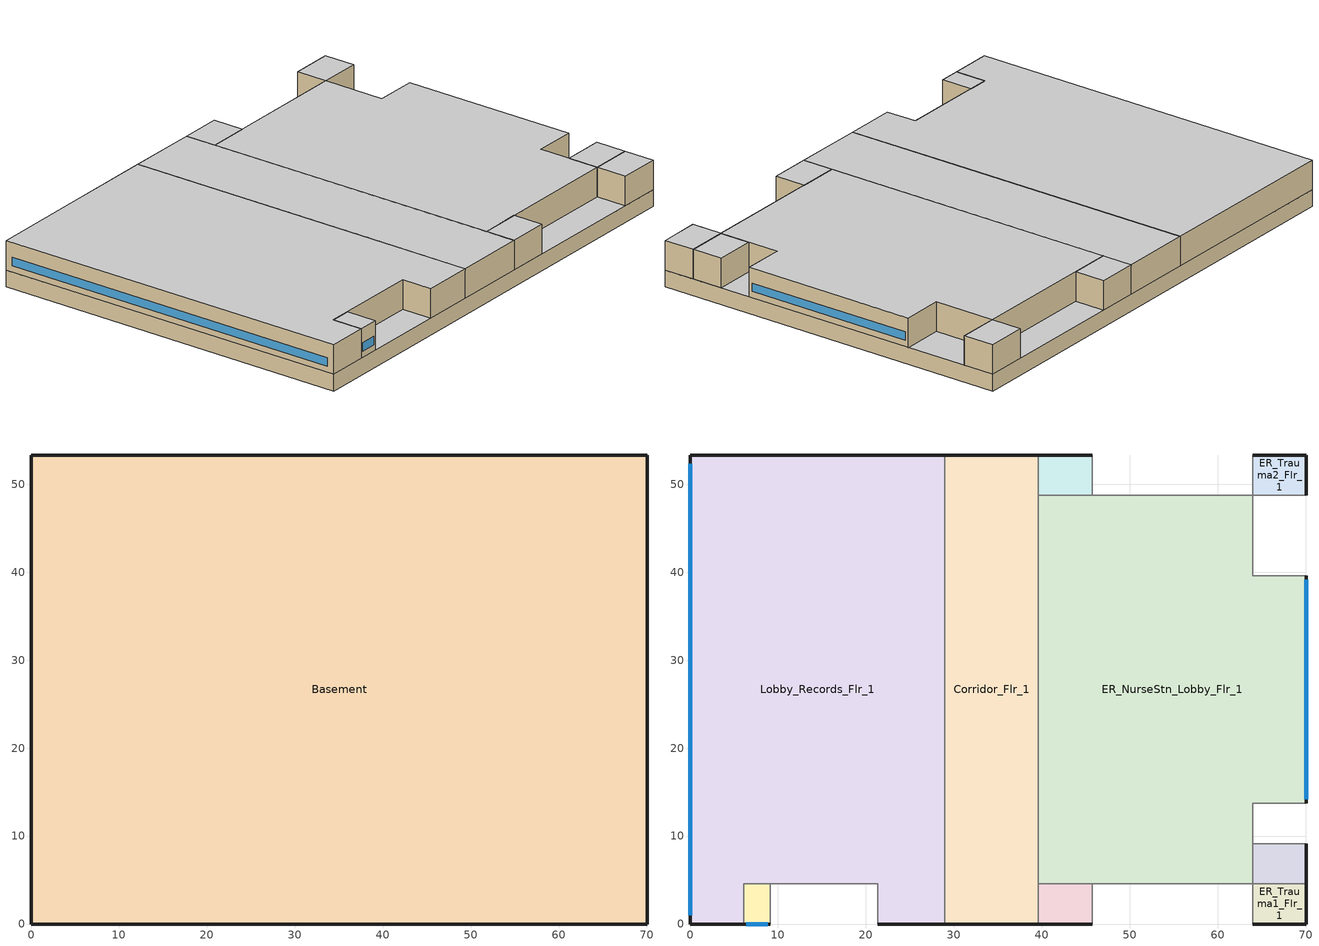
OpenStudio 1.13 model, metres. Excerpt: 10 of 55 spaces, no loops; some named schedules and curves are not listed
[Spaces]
Basement
 floor ground (Basement Floor construction): 70.1,53.34 70.1,0 0,0 0,53.34 z-2.44
 wall ground (Basement Wall construction): 70.1,53.34 0,53.34 0,0 70.1,0 70.1,53.34 z-2.44:0
 ceiling adiabatic (Floor Adiabatic construction): 70.1,0 70.1,53.34 0,53.34 0,0 z0
ER_Exam3_Mult4_Flr_1
 floor adiabatic (Floor Adiabatic construction): 70.1,9.14 70.1,4.57 64.01,4.57 64.01,9.14 z0
 wall outside: 70.1,4.57 70.1,9.14 z0:4.27
 wall adiabatic (Wall Adiabatic construction): 70.1,9.14 64.01,9.14 64.01,4.57 z0:4.27
 wall to ER_Trauma1_Flr_1: 64.01,4.57 70.1,4.57 z0:4.27
 ceiling adiabatic (Floor Adiabatic construction): 70.1,4.57 70.1,9.14 64.01,9.14 64.01,4.57 z4.27
Corridor_Flr_1
 floor adiabatic (Floor Adiabatic construction): 39.62,53.34 39.62,0 28.96,0 28.96,53.34 z0
 wall outside: 28.96,0 39.62,0 / 39.62,53.34 28.96,53.34 z0:4.27
 wall to Lobby_Records_Flr_1: 28.96,53.34 28.96,15.24 28.96,0 z0:4.27
 wall adiabatic (Wall Adiabatic construction): 39.62,0 39.62,53.34 z0:4.27
 ceiling to Corridor_Flr_2: 39.62,0 39.62,53.34 28.96,53.34 28.96,0 z4.27
ER_NurseStn_Lobby_Flr_1
 floor adiabatic (Floor Adiabatic construction): 64.01,48.77 64.01,39.62 70.1,39.62 70.1,13.72 64.01,13.72 64.01,4.57 39.62,4.57 39.62,48.77 z0
 wall outside: 70.1,13.72 70.1,39.62 z0:4.27
 wall adiabatic (Wall Adiabatic construction): 70.1,39.62 64.01,39.62 64.01,48.77 39.62,48.77 39.62,4.57 64.01,4.57 64.01,13.72 70.1,13.72 z0:4.27
 window: 70.1,14.2 70.1,39.14 z0.91:2.13
 ceiling adiabatic (Floor Adiabatic construction): 64.01,4.57 64.01,13.72 70.1,13.72 70.1,39.62 64.01,39.62 64.01,48.77 39.62,48.77 39.62,4.57 z4.27
ER_Trauma2_Flr_1
 floor adiabatic (Floor Adiabatic construction): 70.1,53.34 70.1,48.77 64.01,48.77 64.01,53.34 z0
 wall outside: 70.1,48.77 70.1,53.34 64.01,53.34 z0:4.27
 wall adiabatic (Wall Adiabatic construction): 64.01,53.34 64.01,48.77 70.1,48.77 z0:4.27
 ceiling adiabatic (Floor Adiabatic construction): 70.1,48.77 70.1,53.34 64.01,53.34 64.01,48.77 z4.27
ER_Exam1_Mult4_Flr_1
 floor adiabatic (Floor Adiabatic construction): 45.72,4.57 45.72,0 39.62,0 39.62,4.57 z0
 wall outside: 39.62,0 45.72,0 z0:4.27
 wall adiabatic (Wall Adiabatic construction): 45.72,0 45.72,4.57 39.62,4.57 39.62,0 z0:4.27
 ceiling adiabatic (Floor Adiabatic construction): 45.72,0 45.72,4.57 39.62,4.57 39.62,0 z4.27
Lobby_Records_Flr_1
 floor adiabatic (Floor Adiabatic construction): 28.96,53.34 28.96,0 21.34,0 21.34,4.57 6.1,4.57 6.1,0 0,0 0,53.34 z0
 wall outside: 28.96,53.34 0,53.34 0,0 6.1,0 / 21.34,0 28.96,0 z0:4.27
 wall adiabatic (Wall Adiabatic construction): 6.1,4.57 21.34,4.57 21.34,0 z0:4.27
 wall to Office1_Mult4_Flr_1: 6.1,0 6.1,4.57 z0:4.27
 window: 0,52.34 0,1 z0.91:2.13
 ceiling adiabatic (Floor Adiabatic construction): 28.96,0 28.96,53.34 0,53.34 0,0 6.1,0 6.1,4.57 21.34,4.57 21.34,0 z4.27
Office1_Mult4_Flr_1
 floor adiabatic (Floor Adiabatic construction): 9.14,4.57 9.14,0 6.1,0 6.1,4.57 z0
 wall outside: 6.1,0 9.14,0 z0:4.27
 wall adiabatic (Wall Adiabatic construction): 9.14,0 9.14,4.57 6.1,4.57 z0:4.27
 window: 6.41,0 8.84,0 z0.91:2.13
 ceiling adiabatic (Floor Adiabatic construction): 9.14,0 9.14,4.57 6.1,4.57 6.1,0 z4.27
ER_Triage_Mult4_Flr_1
 floor adiabatic (Floor Adiabatic construction): 45.72,53.34 45.72,48.77 39.62,48.77 39.62,53.34 z0
 wall outside: 45.72,53.34 39.62,53.34 z0:4.27
 wall adiabatic (Wall Adiabatic construction): 39.62,53.34 39.62,48.77 45.72,48.77 45.72,53.34 z0:4.27
 ceiling adiabatic (Floor Adiabatic construction): 45.72,48.77 45.72,53.34 39.62,53.34 39.62,48.77 z4.27
ER_Trauma1_Flr_1
 floor adiabatic (Floor Adiabatic construction): 70.1,4.57 70.1,0 64.01,0 64.01,4.57 z0
 wall outside: 64.01,0 70.1,0 70.1,4.57 z0:4.27
 wall adiabatic (Wall Adiabatic construction): 64.01,4.57 64.01,0 z0:4.27
 ceiling adiabatic (Floor Adiabatic construction): 70.1,0 70.1,4.57 64.01,4.57 64.01,0 z4.27
[ClimateZones]
Climate Zone Institution Name 1=ASHRAE; Climate Zone Document Name 1=ANSI/ASHRAE Standard 169; Climate Zone Document Year 1=2006; Climate Zone Value 1=2A; Climate Zone Institution Name 2=CEC; Climate Zone Document Name 2=California Climate Zone Descriptions; Climate Zone Document Year 2=1995
[Building]
90.1-2010-Hospital-ASHRAE 169-2006-2A created: 2016-10-07 15:53:10 -0600: Default Construction Set=90.1-2010 - Hospital - ASHRAE 169-2006-2A; Standards Building Type=Hospital
[Site]
Houston Bush Intercontinental_TX_USA: Latitude {deg}=30; Longitude {deg}=-95.37; Time Zone {hr}=-6; Elevation {m}=29; Terrain=City
[Site:GroundTemperature:BuildingSurface]
19.527, 19.502, 19.536, 19.598, 20.002, 21.64, 22.225, 22.375, 21.449, 20.121, 19.802, 19.633
[Site:WaterMainsTemperature]
Calculation Method=Correlation; Annual Average Outdoor Air Temperature {C}=20.3167; Maximum Difference In Monthly Average Outdoor Air Temperatures {deltaC}=17.8
[SizingPeriod:DesignDay] Barometric Pressure {Pa}=100977; Sky Clearness=0; Rain Indicator=0; Snow Indicator=0; Day of Month=21; Daylight Saving Time Indicator=0; Humidity Indicating Type=Wetbulb; Dry-Bulb Temperature Range Modifier Type=DefaultMultipliers
Name | Maximum Dry-Bulb Temperature {C} | Daily Dry-Bulb Temperature Range {deltaC} | Humidity Indicating Conditions at Maximum Dry-Bulb | Wind Speed {m/s} | Wind Direction {deg} | Month | Day Type | Solar Model Indicator | ASHRAE Taub | ASHRAE Taud
Houston Bush Intercontinental Ann Htg 99.6% Condns DB | -1.6 | 0 | -1.6 | 2.8 | 0 | 1 | WinterDesignDay | ASHRAEClearSky
Houston Bush Intercontinental Ann Clg .4% Condns DB=>MWB | 36 | 10.1 | 24.8 | 3.5 | 170 | 7 | SummerDesignDay | ASHRAETau | 0.499 | 1.97
[Material:NoMass] Thermal Absorptance=0.9; Solar Absorptance=0.7
Name | Roughness | Thermal Resistance {m2-K/W} | Visible Absorptance
CP02 CARPET PAD | VeryRough | 0.21648 | 0.8
Nonres_Floor_Insulation | MediumSmooth | 2.88292 | 0.7
Typical Insulation R-6.78 | Smooth | 1.19347 | 0.7
Typical Carpet Pad | Smooth | 0.21648 | 0.8
Typical Insulation R-4.23 | Smooth | 0.745657 | 0.7
Typical Insulation R-19.72 | Smooth | 3.4722 | 0.7
Typical Insulation R-0.58 | Smooth | 0.101875 | 0.7
Typical Insulation R-8.93 | Smooth | 1.57183 | 0.7
[Material]
Name | Roughness | Thickness {m} | Conductivity {W/m-K} | Density {kg/m3} | Specific Heat {J/kg-K} | Thermal Absorptance | Solar Absorptance | Visible Absorptance
100mm Normalweight concrete floor | MediumSmooth | 0.1016 | 2.31 | 2322 | 832
G01 13mm gypsum board | Smooth | 0.0127 | 0.16 | 800 | 1090 | 0.9 | 0.7 | 0.5
M10 200mm concrete block basement wall | MediumRough | 0.2032 | 1.326 | 1842 | 912
4 in. Normalweight Concrete Floor | MediumRough | 0.1016 | 2.31 | 2322 | 832 | 0.9 | 0.7 | 0.7
1IN Stucco | Smooth | 0.0253 | 0.6918 | 1858 | 837 | 0.9 | 0.7 | 0.92
8IN CONCRETE HW RefBldg | Rough | 0.2032 | 1.311 | 2240 | 836.8 | 0.9 | 0.7 | 0.7
1/2IN Gypsum | Smooth | 0.0127 | 0.16 | 784.9 | 830 | 0.9 | 0.4 | 0.4
Roof Membrane - Highly Reflective | VeryRough | 0.0095 | 0.16 | 1121.29 | 1460 | 0.75 | 0.45 | 0.7
Metal Roof Surface; F08 Metal surface | Smooth | 0.0008 | 45.28 | 7824 | 500 | 0.9 | 0.7 | 0.7
6 in. Normalweight Concrete Floor | MediumRough | 0.1524 | 2.31 | 2322 | 832 | 0.9 | 0.7 | 0.7
8 in. Concrete Block Basement Wall | MediumRough | 0.2032 | 1.326 | 1842 | 912 | 0.9 | 0.7 | 0.7
G05 25mm wood | MediumSmooth | 0.0254 | 0.15 | 608 | 1630 | 0.9 | 0.5 | 0.5
Std Wood 6inch | MediumSmooth | 0.15 | 0.12 | 540 | 1210 | 0.9 | 0.7 | 0.7
[Construction]
Floor Adiabatic construction: CP02 CARPET PAD, 100mm Normalweight concrete floor, Nonres_Floor_Insulation
Wall Adiabatic construction; Typical Interior Wall: G01 13mm gypsum board, G01 13mm gypsum board
Basement Wall construction: M10 200mm concrete block basement wall
Basement Floor construction: M10 200mm concrete block basement wall, CP02 CARPET PAD
Typical Insulated Exterior Mass Floor R-9.35: Typical Insulation R-6.78, 4 in. Normalweight Concrete Floor, Typical Carpet Pad
Typical Insulated Exterior Mass Wall R-6.62: 1IN Stucco, 8IN CONCRETE HW RefBldg, Typical Insulation R-4.23, 1/2IN Gypsum
Typical IEAD Roof - Highly Reflective R-20.83: Roof Membrane - Highly Reflective, Typical Insulation R-19.72, Metal Roof Surface
Typical Interior Floor: 100mm Normalweight concrete floor, CP02 CARPET PAD
Typical Interior Ceiling: CP02 CARPET PAD, 100mm Normalweight concrete floor
Typical Insulated Carpeted 6in Slab Floor: 6 in. Normalweight Concrete Floor, Typical Carpet Pad
Typical Insulated Basement Mass Wall: 8 in. Concrete Block Basement Wall
U 0.72 SHGC 0.25 Sgl Ref-B-M Tint 6mm: REF B TINT MID 6MM
Typical Insulated Metal Door R-1.43: F08 Metal surface, Typical Insulation R-0.58
Typical Overhead Door: Typical Insulation R-8.93
U 1.98 SHGC 0.36 Sgl Ref-B-H Clr 6mm: REF B CLEAR HI 6MM
Typical Interior Window: Clear 3mm
Typical Interior Door; Typical Interior Partition: G05 25mm wood
InteriorFurnishings: Std Wood 6inch
[DefaultConstructionSet]
90.1-2010 - Hospital - ASHRAE 169-2006-2A: Default Exterior Surface Constructions=Default Surface Constructions 1; Default Interior Surface Constructions=Default Surface Constructions 2; Default Ground Contact Surface Constructions=Default Surface Constructions 3; Default Exterior SubSurface Constructions=Default Sub Surface Constructions 1; Default Interior SubSurface Constructions=Default Sub Surface Constructions 2; Interior Partition Construction=Typical Interior Partition
[DefaultSurfaceConstructions]
Name | Floor Construction | Wall Construction | Roof Ceiling Construction
Default Surface Constructions 1 | Typical Insulated Exterior Mass Floor R-9.35 | Typical Insulated Exterior Mass Wall R-6.62 | Typical IEAD Roof - Highly Reflective R-20.83
Default Surface Constructions 2 | Typical Interior Floor | Typical Interior Wall | Typical Interior Ceiling
Default Surface Constructions 3 | Typical Insulated Carpeted 6in Slab Floor | Typical Insulated Basement Mass Wall
[DefaultSubSurfaceConstructions]
Name | Fixed Window Construction | Operable Window Construction | Door Construction | Overhead Door Construction | Skylight Construction | Tubular Daylight Dome Construction | Tubular Daylight Diffuser Construction
Default Sub Surface Constructions 1 | U 0.72 SHGC 0.25 Sgl Ref-B-M Tint 6mm | U 0.72 SHGC 0.25 Sgl Ref-B-M Tint 6mm | Typical Insulated Metal Door R-1.43 | Typical Overhead Door | U 1.98 SHGC 0.36 Sgl Ref-B-H Clr 6mm | Typical Interior Window | Typical Interior Window
Default Sub Surface Constructions 2 | Typical Interior Window | Typical Interior Window | Typical Interior Door
[WindowMaterial:Glazing] Optical Data Type=SpectralAverage; Infrared Transmittance at Normal Incidence=0; Front Side Infrared Hemispherical Emissivity=0.84; Conductivity {W/m-K}=0.9; Dirt Correction Factor for Solar and Visible Transmittance=1; Solar Diffusing=No
Name | Thickness {m} | Solar Transmittance at Normal Incidence | Front Side Solar Reflectance at Normal Incidence | Back Side Solar Reflectance at Normal Incidence | Visible Transmittance at Normal Incidence | Front Side Visible Reflectance at Normal Incidence | Back Side Visible Reflectance at Normal Incidence | Back Side Infrared Hemispherical Emissivity
REF B TINT MID 6MM | 0.006 | 0.1 | 0.11 | 0.41 | 0.13 | 0.1 | 0.32 | 0.45
REF B CLEAR HI 6MM | 0.006 | 0.24 | 0.16 | 0.32 | 0.3 | 0.16 | 0.29 | 0.6
Clear 3mm | 0.003 | 0.837 | 0.075 | 0.075 | 0.898 | 0.081 | 0.081 | 0.84
[Space] Part of Total Floor Area=Yes
Name | Space Type | Thermal Zone
ER_Exam3_Mult4_Flr_1 | Hospital ER_Exam | ER_Exam3_Mult4_Flr_1 ZN
ER_Trauma1_Flr_1 | Hospital ER_Trauma | ER_Trauma1_Flr_1 ZN
Corridor_Flr_1 | Hospital Corridor | Corridor_Flr_1 ZN
ER_NurseStn_Lobby_Flr_1 | Hospital ER_NurseStn | ER_NurseStn_Lobby_Flr_1 ZN
ER_Trauma2_Flr_1 | Hospital ER_Trauma | ER_Trauma2_Flr_1 ZN
ER_Exam1_Mult4_Flr_1 | Hospital ER_Exam | ER_Exam1_Mult4_Flr_1 ZN
Lobby_Records_Flr_1 | Hospital Lobby | Lobby_Records_Flr_1 ZN
Office1_Mult4_Flr_1 | Hospital Office | Office1_Mult4_Flr_1 ZN
Basement | Hospital Basement | Basement ZN
ER_Triage_Mult4_Flr_1 | Hospital ER_Triage | ER_Triage_Mult4_Flr_1 ZN
[SpaceType] Standards Building Type=Hospital
Name | Default Schedule Set | Design Specification Outdoor Air Object | Standards Space Type
Hospital Corridor | Hospital Corridor Schedule Set | Hospital Corridor Ventilation | Corridor
Hospital ER_Exam | Hospital ER_Exam Schedule Set | Hospital ER_Exam Ventilation | ER_Exam
Hospital ER_NurseStn | Hospital ER_NurseStn Schedule Set | Hospital ER_NurseStn Ventilation | ER_NurseStn
Hospital ER_Trauma | Hospital ER_Trauma Schedule Set | Hospital ER_Trauma Ventilation | ER_Trauma
Hospital ER_Triage | Hospital ER_Triage Schedule Set | Hospital ER_Triage Ventilation | ER_Triage
Hospital Lobby | Hospital Lobby Schedule Set | Hospital Lobby Ventilation | Lobby
Hospital Office | Hospital Office Schedule Set | Hospital Office Ventilation | Office
Hospital Basement | Hospital Basement Schedule Set | Hospital Basement Ventilation | Basement
[People:Definition] Number of People Calculation Method=People/Area; Fraction Radiant=0.3
Name | People per Space Floor Area {person/m2}
Hospital Basement People Definition | 0.0269098
Hospital Corridor People Definition | 0.0107639
Hospital ER_Exam People Definition; Hospital ER_Trauma People Definition; Hospital ER_Triage People Definition | 0.215278
Hospital ER_NurseStn People Definition; Hospital Lobby People Definition | 0.014316
Hospital Office People Definition | 0.0753474
[People] Work Efficiency Schedule=Work Efficiency Schedule; Clothing Insulation Schedule=Clothing Schedule; Air Velocity Schedule=Air Velocity Schedule
Name | People Definition | Space or SpaceType
Hospital Basement People | Hospital Basement People Definition | Hospital Basement
Hospital Corridor People | Hospital Corridor People Definition | Hospital Corridor
Hospital ER_Exam People | Hospital ER_Exam People Definition | Hospital ER_Exam
Hospital ER_NurseStn People | Hospital ER_NurseStn People Definition | Hospital ER_NurseStn
Hospital ER_Trauma People | Hospital ER_Trauma People Definition | Hospital ER_Trauma
Hospital ER_Triage People | Hospital ER_Triage People Definition | Hospital ER_Triage
Hospital Lobby People | Hospital Lobby People Definition | Hospital Lobby
Hospital Office People | Hospital Office People Definition | Hospital Office
[Lights:Definition] Design Level Calculation Method=Watts/Area; Fraction Radiant=0.7; Fraction Visible=0.2
Name | Watts per Space Floor Area {W/m2}
Hospital Basement Lights Definition; Hospital Corridor Lights Definition | 9.57988
Hospital ER_Exam Lights Definition; Hospital ER_Trauma Lights Definition; Hospital ER_Triage Lights Definition | 24.3264
Hospital ER_NurseStn Lights Definition | 9.3646
Hospital Lobby Lights Definition | 9.68752
Hospital Office Lights Definition | 10.7639
[Lights]
Name | Lights Definition | Space or SpaceType
Hospital Basement Lights | Hospital Basement Lights Definition | Hospital Basement
Hospital Corridor Lights | Hospital Corridor Lights Definition | Hospital Corridor
Hospital ER_Exam Lights | Hospital ER_Exam Lights Definition | Hospital ER_Exam
Hospital ER_NurseStn Lights | Hospital ER_NurseStn Lights Definition | Hospital ER_NurseStn
Hospital ER_Trauma Lights | Hospital ER_Trauma Lights Definition | Hospital ER_Trauma
Hospital ER_Triage Lights | Hospital ER_Triage Lights Definition | Hospital ER_Triage
Hospital Lobby Lights | Hospital Lobby Lights Definition | Hospital Lobby
Hospital Office Lights | Hospital Office Lights Definition | Hospital Office
[ElectricEquipment:Definition] Design Level Calculation Method=Watts/Area; Fraction Radiant=0.5
Name | Watts per Space Floor Area {W/m2}
Hospital Basement Elec Equip Definition | 8.07293
Hospital ER_Exam Elec Equip Definition | 16.1459
Hospital ER_NurseStn Elec Equip Definition | 14.6389
Hospital ER_Trauma Elec Equip Definition | 43.0556
Hospital ER_Triage Elec Equip Definition | 21.5278
Hospital Lobby Elec Equip Definition | 0.753474
Hospital Office Elec Equip Definition | 10.7639
[ElectricEquipment]
Name | Electric Equipment Definition | Space or SpaceType
Hospital Basement Elec Equip | Hospital Basement Elec Equip Definition | Hospital Basement
Hospital ER_Exam Elec Equip | Hospital ER_Exam Elec Equip Definition | Hospital ER_Exam
Hospital ER_NurseStn Elec Equip | Hospital ER_NurseStn Elec Equip Definition | Hospital ER_NurseStn
Hospital ER_Trauma Elec Equip | Hospital ER_Trauma Elec Equip Definition | Hospital ER_Trauma
Hospital ER_Triage Elec Equip | Hospital ER_Triage Elec Equip Definition | Hospital ER_Triage
Hospital Lobby Elec Equip | Hospital Lobby Elec Equip Definition | Hospital Lobby
Hospital Office Elec Equip | Hospital Office Elec Equip Definition | Hospital Office
[DesignSpecification:OutdoorAir] Outdoor Air Method=Sum
Hospital Basement Ventilation: Outdoor Air Flow per Floor Area {m3/s-m2}=0.000368275
Hospital Corridor Ventilation: Outdoor Air Flow per Floor Area {m3/s-m2}=0.0003048
Hospital ER_Exam Ventilation; Hospital ER_Trauma Ventilation; Hospital ER_Triage Ventilation: Outdoor Air Flow Air Changes per Hour {1/hr}=2
Hospital ER_NurseStn Ventilation; Hospital Lobby Ventilation; Hospital Office Ventilation: Outdoor Air Flow per Floor Area {m3/s-m2}=0.0003048; Outdoor Air Flow per Person {m3/s-person}=0.00235974
[DefaultScheduleSet] People Activity Level Schedule=Hospital ACTIVITY_SCH; Infiltration Schedule=Hospital INFIL_SCH_PNNL
Name | Number of People Schedule | Lighting Schedule | Electric Equipment Schedule
Hospital Basement Schedule Set | Hospital BLDG_OCC_SCH | Hospital BLDG_LIGHT_OFFICE_BSMT_SCH | Hospital BLDG_EQUIP_SCH
Hospital Corridor Schedule Set | Hospital BLDG_OCC_EXTD_SCH | Hospital BLDG_LIGHT_CORRIDOR_SCH | Hospital BLDG_EQUIP_SCH
Hospital ER_Exam Schedule Set; Hospital ER_Trauma Schedule Set; Hospital ER_Triage Schedule Set | Hospital BLDG_OCC_EXTD_SCH | Hospital BLDG_LIGHT_EXTD_SCH | Hospital BLDG_EQUIP_EXTD_SCH
Hospital ER_NurseStn Schedule Set | Hospital BLDG_OCC_EXTD_SCH | Hospital BLDG_LIGHT_NURSEFLR1_SCH | Hospital BLDG_EQUIP_EXTD_SCH
Hospital Lobby Schedule Set | Hospital BLDG_OCC_SCH | Hospital BLDG_LIGHT_LOBBYFLR1_SCH | Hospital BLDG_EQUIP_SCH
Hospital Office Schedule Set | Hospital BLDG_OCC_SCH | Hospital BLDG_LIGHT_OFFICE_SCH | Hospital BLDG_EQUIP_SCH
[ThermostatSetpoint:DualSetpoint] Heating Setpoint Temperature Schedule=Hospital HTGSETP_SCH; Cooling Setpoint Temperature Schedule=Hospital CLGSETP_SCH
Hospital Corridor Thermostat 1; Hospital ER_Exam Thermostat 1; Hospital Office Thermostat 1; Hospital ER_Exam Thermostat 2; Hospital Basement Thermostat 1; Hospital ER_Triage Thermostat 1; Hospital ER_Trauma Thermostat 1; Hospital ER_Trauma Thermostat 2; Hospital ER_NurseStn Thermostat 1; Hospital Lobby Thermostat 1
[SpaceInfiltration:DesignFlowRate] Schedule=Hospital INFIL_SCH_PNNL; Design Flow Rate Calculation Method=Flow/ExteriorArea; Flow per Exterior Surface Area {m3/s-m2}=0.000569573; Constant Term Coefficient=0; Temperature Term Coefficient=0; Velocity Term Coefficient=0.224; Velocity Squared Term Coefficient=0
Name | Space or SpaceType
Corridor_Flr_1 Infiltration | Corridor_Flr_1
ER_Exam1_Mult4_Flr_1 Infiltration | ER_Exam1_Mult4_Flr_1
ER_Exam3_Mult4_Flr_1 Infiltration | ER_Exam3_Mult4_Flr_1
ER_NurseStn_Lobby_Flr_1 Infiltration | ER_NurseStn_Lobby_Flr_1
ER_Trauma1_Flr_1 Infiltration | ER_Trauma1_Flr_1
ER_Trauma2_Flr_1 Infiltration | ER_Trauma2_Flr_1
ER_Triage_Mult4_Flr_1 Infiltration | ER_Triage_Mult4_Flr_1
Lobby_Records_Flr_1 Infiltration | Lobby_Records_Flr_1
Office1_Mult4_Flr_1 Infiltration | Office1_Mult4_Flr_1
[InternalMass:Definition]
Internal Mass Definition 1: Construction=InteriorFurnishings; Design Level Calculation Method=SurfaceArea/Area; Surface Area per Space Floor Area=2
[InternalMass] Internal Mass Definition=Internal Mass Definition 1
Name | Space or SpaceType
Basement Mass | Basement
Office1_Mult4_Flr_1 Mass | Office1_Mult4_Flr_1
Lobby_Records_Flr_1 Mass | Lobby_Records_Flr_1
Corridor_Flr_1 Mass | Corridor_Flr_1
ER_NurseStn_Lobby_Flr_1 Mass | ER_NurseStn_Lobby_Flr_1
ER_Exam1_Mult4_Flr_1 Mass | ER_Exam1_Mult4_Flr_1
ER_Trauma1_Flr_1 Mass | ER_Trauma1_Flr_1
ER_Exam3_Mult4_Flr_1 Mass | ER_Exam3_Mult4_Flr_1
ER_Trauma2_Flr_1 Mass | ER_Trauma2_Flr_1
ER_Triage_Mult4_Flr_1 Mass | ER_Triage_Mult4_Flr_1
[ThermalZone] Use Ideal Air Loads=No
Name | Thermostat | Multiplier | Humidistat
Corridor_Flr_1 ZN | Hospital Corridor Thermostat 1
ER_Exam3_Mult4_Flr_1 ZN | Hospital ER_Exam Thermostat 1 | 4 | Zone Control Humidistat 1
Office1_Mult4_Flr_1 ZN | Hospital Office Thermostat 1 | 5
ER_Exam1_Mult4_Flr_1 ZN | Hospital ER_Exam Thermostat 2 | 4
Basement ZN | Hospital Basement Thermostat 1
ER_Triage_Mult4_Flr_1 ZN | Hospital ER_Triage Thermostat 1 | 4
ER_Trauma2_Flr_1 ZN | Hospital ER_Trauma Thermostat 1
ER_Trauma1_Flr_1 ZN | Hospital ER_Trauma Thermostat 2
ER_NurseStn_Lobby_Flr_1 ZN | Hospital ER_NurseStn Thermostat 1
Lobby_Records_Flr_1 ZN | Hospital Lobby Thermostat 1
[Refrigeration:Compressor] Rated Return Gas Temperature {C}=18.3; Rated Subcooling {deltaC}=0
Name | Refrigeration Compressor Power Curve | Refrigeration Compressor Capacity Curve
Refrigeration Compressor 1 | Refrigeration Compressor Power Curve | Refrigeration Compressor Capacity Curve
Refrigeration Compressor 2 | Refrigeration Compressor Power Curve 1 | Refrigeration Compressor Capacity Curve 1
[ZoneControl:Humidistat]
Zone Control Humidistat 1: Humidifying Relative Humidity Setpoint Schedule=Hospital MinRelHumSetSch; Dehumidifying Relative Humidity Setpoint Schedule=Hospital MaxRelHumSetSch
[Exterior:Lights:Definition]
Name | Design Level {W}
NonDimming Exterior Lights Def | 13088
Fuel equipment 1 Def | 162963
Fuel equipment 2 Def | 847.2
[Exterior:Lights]
Name | Exterior Lights Definition | Schedule | Control Option
NonDimming Exterior Lights Def | NonDimming Exterior Lights Def | Hospital Exterior_Lgt_ALWAYS_ON | AstronomicalClock
Fuel equipment 1 | Fuel equipment 1 Def | Hospital BLDG_ELEVATORS | ScheduleNameOnly
Fuel equipment 2 | Fuel equipment 2 Def | Hospital ELEV_LIGHT_FAN_SCH_ADD_DF | ScheduleNameOnly
[HeatExchanger:AirToAir:SensibleAndLatent]
VAV_ICU ERV: Availability Schedule=Always On Discrete; Nominal Supply Air Flow Rate {m3/s}=autosize; Sensible Effectiveness at 100% Heating Air Flow=0.5; Latent Effectiveness at 100% Heating Air Flow=0.5; Sensible Effectiveness at 75% Heating Air Flow=0.5; Latent Effectiveness at 75% Heating Air Flow=0.5; Sensible Effectiveness at 100% Cooling Air Flow=0.5; Latent Effectiveness at 100% Cooling Air Flow=0.5; Sensible Effectiveness at 75% Cooling Air Flow=0.5; Latent Effectiveness at 75% Cooling Air Flow=0.5; Nominal Electric Power {W}=1540.03; Supply Air Outlet Temperature Control=Yes; Heat Exchanger Type=Rotary; Frost Control Type=ExhaustOnly; Threshold Temperature {C}=-23.3; Initial Defrost Time Fraction=0.167; Rate of Defrost Time Fraction Increase {1/K}=1.44; Economizer Lockout=Yes
